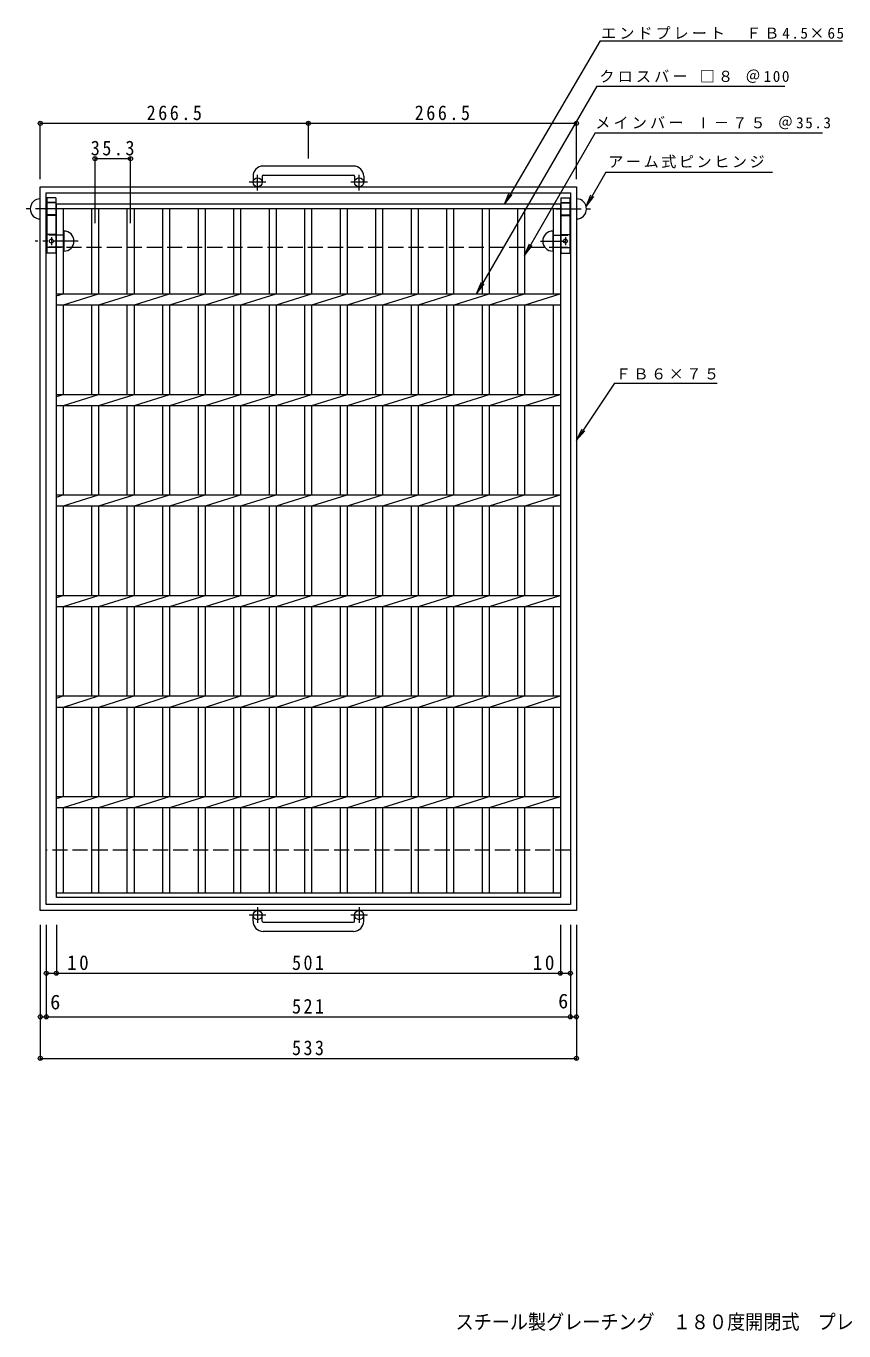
# Model space of a CAD drawing. Units: millimetres, scale not verified. Extents: x -853 to 866, y -688 to 636.
# Drawn here: x -853 to -40, y -662 to 636 of the extents above; entities that cross this region are included whole.
import ezdxf
from ezdxf.enums import TextEntityAlignment as Align

# ---------------------------------------------------------------- set-up
doc = ezdxf.new("R2010")
doc.units = ezdxf.units.MM
doc.header["$LTSCALE"] = 5
doc.header["$PDMODE"] = 32
doc.header["$PDSIZE"] = 4
doc.linetypes.add('CHAIN1', pattern=[8, 5, -1, 1, -1])
doc.linetypes.add('DASHED3', pattern=[4, 3, -1])
for name, color, linetype, lineweight in [('B-1', 2, 'Continuous', 9), ('B-2', 3, 'Continuous', 9), ('B-4', 7, 'Continuous', 9), ('B-5', 7, 'Continuous', 9), ('B-8', 3, 'Continuous', 9)]:
    doc.layers.add(name, color=color, linetype=linetype, lineweight=lineweight)
doc.layers.add('F-5_F-5ﾚｲﾔ', color=2, linetype='Continuous')
doc.styles.add('ＭＳ ゴシック', font='')
doc.styles.get('ＭＳ ゴシック').set_extended_font_data('MS Gothic')

msp = doc.modelspace()

# ---------------------------------------------------------------- linework, layer by layer
at = {"layer": 'B-1'}
for p, q in [((-527.529, 497.127), (-617.529, 497.127)), ((-627.529, 487.127), (-627.529, 481.027)), ((-618.529, 487.127), (-618.529, 481.027)), ((-617.529, 488.127), (-527.529, 488.127)), ((-526.529, 487.127), (-526.529, 481.027)), ((-517.529, 487.127), (-517.529, 481.027)), ((-839.029, 476.527), (-306.029, 476.527)), ((-839.029, -243.473), (-839.029, 476.527)), ((-833.029, 470.527), (-312.029, 470.527)), ((-312.029, 470.527), (-312.029, -237.473)), ((-306.029, 476.527), (-306.029, -243.473)), ((-306.029, -243.473), (-839.029, -243.473)), ((-627.529, -254.073), (-627.529, -247.973)), ((-618.529, -254.073), (-618.529, -247.973)), ((-617.529, -255.073), (-527.529, -255.073)), ((-526.529, -254.073), (-526.529, -247.973)), ((-517.529, -254.073), (-517.529, -247.973)), ((-527.529, -264.073), (-617.529, -264.073))]:
    msp.add_line(p, q, dxfattribs=at)
at = {"layer": 'B-1', "linetype": 'CHAIN1'}
for p, q in [((-614.866, 481.027), (-631.273, 481.027)), ((-623.029, 472.919), (-623.029, 488.517)), ((-513.866, 481.027), (-530.273, 481.027)), ((-522.029, 472.919), (-522.029, 488.517)), ((-623.029, -239.866), (-623.029, -255.463)), ((-522.029, -239.866), (-522.029, -255.463)), ((-614.866, -247.973), (-631.273, -247.973)), ((-513.866, -247.973), (-530.273, -247.973))]:
    msp.add_line(p, q, dxfattribs=at)
at = {"layer": 'B-1', "linetype": 'DASHED3'}
for p, q in [((-833.029, 416.527), (-312.029, 416.527)), ((-312.029, -183.473), (-833.029, -183.473))]:
    msp.add_line(p, q, dxfattribs=at)
at = {"layer": 'B-1'}
msp.add_lwpolyline([(-312.029, -237.473), (-833.029, -237.473), (-833.029, 470.527)], dxfattribs=at)
for centre in [(-623.029, 481.027), (-522.029, 481.027), (-623.029, -247.973), (-522.029, -247.973)]:
    msp.add_circle(centre, 4.5, dxfattribs=at)
for centre, radius, start, end in [((-617.529, 487.127), 10, 90, 180), ((-527.529, 487.127), 10, 0, 90), ((-617.529, 487.127), 1, 90, 180), ((-527.529, 487.127), 1, 0, 90), ((-617.529, -254.073), 10, 180, 270), ((-617.529, -254.073), 1, 180, 270), ((-527.529, -254.073), 10, 270, 0), ((-527.529, -254.073), 1, 270, 0)]:
    msp.add_arc(centre, radius, start, end, dxfattribs=at)
at = {"layer": 'B-2'}
for p, q in [((-823.029, 459.527), (-322.029, 459.527)), ((-823.029, -230.474), (-823.029, 459.527)), ((-823.029, 455.027), (-322.029, 455.027)), ((-816.028, 370.027), (-816.028, 455.027)), ((-788.128, 455.027), (-788.128, 370.027)), ((-781.128, 455.027), (-781.128, 370.027)), ((-752.828, 455.027), (-752.828, 370.027)), ((-745.828, 455.027), (-745.828, 370.027)), ((-717.528, 455.027), (-717.528, 370.027)), ((-710.528, 455.027), (-710.528, 370.027)), ((-682.228, 455.027), (-682.228, 370.027)), ((-675.228, 455.027), (-675.228, 370.027)), ((-646.928, 455.027), (-646.928, 370.027)), ((-639.928, 455.027), (-639.928, 370.027)), ((-611.628, 455.027), (-611.628, 370.027)), ((-604.628, 455.027), (-604.628, 370.027)), ((-576.328, 455.027), (-576.328, 370.027)), ((-569.328, 455.027), (-569.328, 370.027)), ((-541.028, 455.027), (-541.028, 370.027)), ((-534.028, 455.027), (-534.028, 370.027)), ((-505.727, 455.027), (-505.727, 370.027)), ((-498.727, 455.027), (-498.727, 370.027)), ((-470.427, 455.027), (-470.427, 370.027)), ((-463.427, 455.027), (-463.427, 370.027)), ((-435.127, 455.027), (-435.127, 370.027)), ((-428.127, 455.027), (-428.127, 370.027)), ((-399.827, 455.027), (-399.827, 370.027)), ((-392.827, 455.027), (-392.827, 370.027)), ((-364.527, 455.027), (-364.527, 370.027)), ((-357.527, 455.027), (-357.527, 370.027)), ((-329.03, 455.027), (-329.03, 370.027)), ((-322.029, 459.527), (-322.029, -230.474)), ((-823.029, 367.946), (-816.428, 370.027)), ((-823.029, 370.027), (-322.029, 370.027)), ((-816.028, 359.028), (-781.128, 370.027)), ((-780.728, 359.028), (-745.829, 370.027)), ((-745.428, 359.028), (-710.528, 370.027)), ((-710.128, 359.028), (-675.228, 370.027)), ((-674.828, 359.028), (-639.929, 370.027)), ((-639.528, 359.028), (-604.628, 370.027)), ((-604.228, 359.028), (-569.328, 370.027)), ((-568.928, 359.028), (-534.028, 370.027)), ((-533.628, 359.028), (-498.728, 370.027)), ((-498.328, 359.028), (-463.428, 370.027)), ((-463.027, 359.028), (-428.127, 370.027)), ((-427.727, 359.028), (-392.827, 370.027)), ((-392.427, 359.028), (-357.527, 370.027)), ((-357.127, 359.028), (-322.227, 370.027)), ((-823.029, 359.028), (-322.029, 359.028)), ((-816.028, 270.027), (-816.028, 359.028)), ((-788.128, 359.028), (-788.128, 270.027)), ((-781.128, 359.028), (-781.128, 270.027)), ((-752.828, 359.028), (-752.828, 270.027)), ((-745.828, 359.028), (-745.828, 270.027)), ((-717.528, 359.028), (-717.528, 270.027)), ((-710.528, 359.028), (-710.528, 270.027)), ((-682.228, 359.028), (-682.228, 270.027)), ((-675.228, 359.028), (-675.228, 270.027)), ((-646.928, 359.028), (-646.928, 270.027)), ((-639.928, 359.028), (-639.928, 270.027)), ((-611.628, 359.028), (-611.628, 270.027)), ((-604.628, 359.028), (-604.628, 270.027)), ((-576.328, 359.028), (-576.328, 270.027)), ((-569.328, 359.028), (-569.328, 270.027)), ((-541.028, 359.028), (-541.028, 270.027)), ((-534.028, 359.028), (-534.028, 270.027)), ((-505.727, 359.028), (-505.727, 270.027)), ((-498.727, 359.028), (-498.727, 270.027)), ((-470.427, 359.028), (-470.427, 270.027)), ((-463.427, 359.028), (-463.427, 270.027)), ((-435.127, 359.028), (-435.127, 270.027)), ((-428.127, 359.028), (-428.127, 270.027)), ((-399.827, 359.028), (-399.827, 270.027)), ((-392.827, 359.028), (-392.827, 270.027)), ((-364.527, 359.028), (-364.527, 270.027)), ((-357.527, 359.028), (-357.527, 270.027)), ((-329.03, 359.028), (-329.03, 270.027)), ((-823.029, 267.946), (-816.428, 270.027)), ((-823.029, 270.027), (-322.029, 270.027)), ((-816.028, 259.028), (-781.128, 270.027)), ((-780.728, 259.028), (-745.829, 270.027)), ((-745.428, 259.028), (-710.528, 270.027)), ((-710.128, 259.028), (-675.228, 270.027)), ((-674.828, 259.028), (-639.929, 270.027)), ((-639.528, 259.028), (-604.628, 270.027)), ((-604.228, 259.028), (-569.328, 270.027)), ((-568.928, 259.028), (-534.028, 270.027)), ((-533.628, 259.028), (-498.728, 270.027)), ((-498.328, 259.028), (-463.428, 270.027)), ((-463.027, 259.028), (-428.127, 270.027)), ((-427.727, 259.028), (-392.827, 270.027)), ((-392.427, 259.028), (-357.527, 270.027)), ((-357.127, 259.028), (-322.227, 270.027)), ((-823.029, 259.028), (-322.029, 259.028)), ((-816.028, 170.027), (-816.028, 259.028)), ((-788.128, 259.028), (-788.128, 170.027)), ((-781.128, 259.028), (-781.128, 170.027)), ((-752.828, 259.028), (-752.828, 170.027)), ((-745.828, 259.028), (-745.828, 170.027)), ((-717.528, 259.028), (-717.528, 170.027)), ((-710.528, 259.028), (-710.528, 170.027)), ((-682.228, 259.028), (-682.228, 170.027)), ((-675.228, 259.028), (-675.228, 170.027)), ((-646.928, 259.028), (-646.928, 170.027)), ((-639.928, 259.028), (-639.928, 170.027)), ((-611.628, 259.028), (-611.628, 170.027)), ((-604.628, 259.028), (-604.628, 170.027)), ((-576.328, 259.028), (-576.328, 170.027)), ((-569.328, 259.028), (-569.328, 170.027)), ((-541.028, 259.028), (-541.028, 170.027)), ((-534.028, 259.028), (-534.028, 170.027)), ((-505.727, 259.028), (-505.727, 170.027)), ((-498.727, 259.028), (-498.727, 170.027)), ((-470.427, 259.028), (-470.427, 170.027)), ((-463.427, 259.028), (-463.427, 170.027)), ((-435.127, 259.028), (-435.127, 170.027)), ((-428.127, 259.028), (-428.127, 170.027)), ((-399.827, 259.028), (-399.827, 170.027)), ((-392.827, 259.028), (-392.827, 170.027)), ((-364.527, 259.028), (-364.527, 170.027)), ((-357.527, 259.028), (-357.527, 170.027)), ((-329.03, 259.028), (-329.03, 170.027)), ((-823.029, 167.946), (-816.428, 170.027)), ((-823.029, 170.027), (-322.029, 170.027)), ((-816.028, 159.028), (-781.128, 170.027)), ((-780.728, 159.028), (-745.829, 170.027)), ((-745.428, 159.028), (-710.528, 170.027)), ((-710.128, 159.028), (-675.228, 170.027)), ((-674.828, 159.028), (-639.929, 170.027)), ((-639.528, 159.028), (-604.628, 170.027)), ((-604.228, 159.028), (-569.328, 170.027)), ((-568.928, 159.028), (-534.028, 170.027)), ((-533.628, 159.028), (-498.728, 170.027)), ((-498.328, 159.028), (-463.428, 170.027)), ((-463.027, 159.028), (-428.127, 170.027)), ((-427.727, 159.028), (-392.827, 170.027)), ((-392.427, 159.028), (-357.527, 170.027)), ((-357.127, 159.028), (-322.227, 170.027)), ((-823.029, 159.028), (-322.029, 159.028)), ((-816.028, 70.027), (-816.028, 159.028)), ((-788.128, 159.028), (-788.128, 70.027)), ((-781.128, 159.028), (-781.128, 70.027)), ((-752.828, 159.028), (-752.828, 70.027)), ((-745.828, 159.028), (-745.828, 70.027)), ((-717.528, 159.028), (-717.528, 70.027)), ((-710.528, 159.028), (-710.528, 70.027)), ((-682.228, 159.028), (-682.228, 70.027)), ((-675.228, 159.028), (-675.228, 70.027)), ((-646.928, 159.028), (-646.928, 70.027)), ((-639.928, 159.028), (-639.928, 70.027)), ((-611.628, 159.028), (-611.628, 70.027)), ((-604.628, 159.028), (-604.628, 70.027)), ((-576.328, 159.028), (-576.328, 70.027)), ((-569.328, 159.028), (-569.328, 70.027)), ((-541.028, 159.028), (-541.028, 70.027)), ((-534.028, 159.028), (-534.028, 70.027)), ((-505.727, 159.028), (-505.727, 70.027)), ((-498.727, 159.028), (-498.727, 70.027)), ((-470.427, 159.028), (-470.427, 70.027)), ((-463.427, 159.028), (-463.427, 70.027)), ((-435.127, 159.028), (-435.127, 70.027)), ((-428.127, 159.028), (-428.127, 70.027)), ((-399.827, 159.028), (-399.827, 70.027)), ((-392.827, 159.028), (-392.827, 70.027)), ((-364.527, 159.028), (-364.527, 70.027)), ((-357.527, 159.028), (-357.527, 70.027)), ((-329.03, 159.028), (-329.03, 70.027)), ((-823.029, 67.946), (-816.428, 70.027)), ((-823.029, 70.027), (-322.029, 70.027)), ((-816.028, 59.028), (-781.128, 70.027)), ((-780.728, 59.028), (-745.829, 70.027)), ((-745.428, 59.028), (-710.528, 70.027)), ((-710.128, 59.028), (-675.228, 70.027)), ((-674.828, 59.028), (-639.929, 70.027)), ((-639.528, 59.028), (-604.628, 70.027)), ((-604.228, 59.028), (-569.328, 70.027)), ((-568.928, 59.028), (-534.028, 70.027)), ((-533.628, 59.028), (-498.728, 70.027)), ((-498.328, 59.028), (-463.428, 70.027)), ((-463.027, 59.028), (-428.127, 70.027)), ((-427.727, 59.028), (-392.827, 70.027)), ((-392.427, 59.028), (-357.527, 70.027)), ((-357.127, 59.028), (-322.227, 70.027)), ((-823.029, 59.028), (-322.029, 59.028)), ((-816.028, -29.973), (-816.028, 59.028)), ((-788.128, 59.028), (-788.128, -29.973)), ((-781.128, 59.028), (-781.128, -29.973)), ((-752.828, 59.028), (-752.828, -29.973)), ((-745.828, 59.028), (-745.828, -29.973)), ((-717.528, 59.028), (-717.528, -29.973)), ((-710.528, 59.028), (-710.528, -29.973)), ((-682.228, 59.028), (-682.228, -29.973)), ((-675.228, 59.028), (-675.228, -29.973)), ((-646.928, 59.028), (-646.928, -29.973)), ((-639.928, 59.028), (-639.928, -29.973)), ((-611.628, 59.028), (-611.628, -29.973)), ((-604.628, 59.028), (-604.628, -29.973)), ((-576.328, 59.028), (-576.328, -29.973)), ((-569.328, 59.028), (-569.328, -29.973)), ((-541.028, 59.028), (-541.028, -29.973)), ((-534.028, 59.028), (-534.028, -29.973)), ((-505.727, 59.028), (-505.727, -29.973)), ((-498.727, 59.028), (-498.727, -29.973)), ((-470.427, 59.028), (-470.427, -29.973)), ((-463.427, 59.028), (-463.427, -29.973)), ((-435.127, 59.028), (-435.127, -29.973)), ((-428.127, 59.028), (-428.127, -29.973)), ((-399.827, 59.028), (-399.827, -29.973)), ((-392.827, 59.028), (-392.827, -29.973)), ((-364.527, 59.028), (-364.527, -29.973)), ((-357.527, 59.028), (-357.527, -29.973)), ((-329.03, 59.028), (-329.03, -29.973)), ((-823.029, -32.054), (-816.428, -29.973)), ((-823.029, -29.973), (-322.029, -29.973)), ((-816.028, -40.972), (-781.128, -29.973)), ((-780.728, -40.972), (-745.829, -29.973)), ((-745.428, -40.972), (-710.528, -29.973)), ((-710.128, -40.972), (-675.228, -29.973)), ((-674.828, -40.972), (-639.929, -29.973)), ((-639.528, -40.972), (-604.628, -29.973)), ((-604.228, -40.972), (-569.328, -29.973)), ((-568.928, -40.972), (-534.028, -29.973)), ((-533.628, -40.972), (-498.728, -29.973)), ((-498.328, -40.972), (-463.428, -29.973)), ((-463.027, -40.972), (-428.127, -29.973)), ((-427.727, -40.972), (-392.827, -29.973)), ((-392.427, -40.972), (-357.527, -29.973)), ((-357.127, -40.972), (-322.227, -29.973)), ((-823.029, -40.972), (-322.029, -40.972)), ((-816.028, -129.973), (-816.028, -40.972)), ((-788.128, -40.972), (-788.128, -129.973)), ((-781.128, -40.972), (-781.128, -129.973)), ((-752.828, -40.972), (-752.828, -129.973)), ((-745.828, -40.972), (-745.828, -129.973)), ((-717.528, -40.972), (-717.528, -129.973)), ((-710.528, -40.972), (-710.528, -129.973)), ((-682.228, -40.972), (-682.228, -129.973)), ((-675.228, -40.972), (-675.228, -129.973)), ((-646.928, -40.972), (-646.928, -129.973)), ((-639.928, -40.972), (-639.928, -129.973)), ((-611.628, -40.972), (-611.628, -129.973)), ((-604.628, -40.972), (-604.628, -129.973)), ((-576.328, -40.972), (-576.328, -129.973)), ((-569.328, -40.972), (-569.328, -129.973)), ((-541.028, -40.972), (-541.028, -129.973)), ((-534.028, -40.972), (-534.028, -129.973)), ((-505.727, -40.972), (-505.727, -129.973)), ((-498.727, -40.972), (-498.727, -129.973)), ((-470.427, -40.972), (-470.427, -129.973)), ((-463.427, -40.972), (-463.427, -129.973)), ((-435.127, -40.972), (-435.127, -129.973)), ((-428.127, -40.972), (-428.127, -129.973)), ((-399.827, -40.972), (-399.827, -129.973)), ((-392.827, -40.972), (-392.827, -129.973)), ((-364.527, -40.972), (-364.527, -129.973)), ((-357.527, -40.972), (-357.527, -129.973)), ((-329.03, -40.972), (-329.03, -129.973)), ((-823.029, -132.054), (-816.428, -129.973)), ((-823.029, -129.974), (-322.029, -129.974)), ((-823.029, -140.973), (-322.029, -140.973)), ((-816.028, -140.973), (-781.128, -129.973)), ((-816.028, -225.974), (-816.028, -140.973)), ((-788.128, -140.973), (-788.128, -225.974)), ((-781.128, -140.973), (-781.128, -225.974)), ((-780.728, -140.973), (-745.829, -129.973)), ((-752.828, -140.973), (-752.828, -225.974)), ((-745.828, -140.973), (-745.828, -225.974)), ((-745.428, -140.973), (-710.528, -129.973)), ((-717.528, -140.973), (-717.528, -225.974)), ((-710.528, -140.973), (-710.528, -225.974)), ((-710.128, -140.973), (-675.228, -129.973)), ((-682.228, -140.973), (-682.228, -225.974)), ((-675.228, -140.973), (-675.228, -225.974)), ((-674.828, -140.973), (-639.929, -129.973)), ((-646.928, -140.973), (-646.928, -225.974)), ((-639.928, -140.973), (-639.928, -225.974)), ((-639.528, -140.973), (-604.628, -129.973)), ((-611.628, -140.973), (-611.628, -225.974)), ((-604.628, -140.973), (-604.628, -225.974)), ((-604.228, -140.973), (-569.328, -129.973)), ((-576.328, -140.973), (-576.328, -225.974)), ((-569.328, -140.973), (-569.328, -225.974)), ((-568.928, -140.973), (-534.028, -129.973)), ((-541.028, -140.973), (-541.028, -225.974)), ((-534.028, -140.973), (-534.028, -225.974)), ((-533.628, -140.973), (-498.728, -129.973)), ((-505.727, -140.973), (-505.727, -225.974)), ((-498.727, -140.973), (-498.727, -225.974)), ((-498.328, -140.973), (-463.428, -129.973)), ((-470.427, -140.973), (-470.427, -225.974)), ((-463.427, -140.973), (-463.427, -225.974)), ((-463.027, -140.973), (-428.127, -129.973)), ((-435.127, -140.973), (-435.127, -225.974)), ((-428.127, -140.973), (-428.127, -225.974)), ((-427.727, -140.973), (-392.827, -129.973)), ((-399.827, -140.973), (-399.827, -225.974)), ((-392.827, -140.973), (-392.827, -225.974)), ((-392.427, -140.973), (-357.527, -129.973)), ((-364.527, -140.973), (-364.527, -225.974)), ((-357.527, -140.973), (-357.527, -225.974)), ((-357.127, -140.973), (-322.227, -129.973)), ((-329.03, -140.973), (-329.03, -225.974)), ((-322.029, -225.974), (-823.029, -225.974)), ((-322.029, -230.474), (-823.029, -230.474))]:
    msp.add_line(p, q, dxfattribs=at)
at = {"layer": 'B-4'}
for p, q in [((-839.029, 484.027), (-839.029, 541.181)), ((-839.029, 539.681), (-514.029, 539.681)), ((-572.529, 504.627), (-572.529, 541.181)), ((-514.029, 539.681), (-306.029, 539.681)), ((-306.029, 484.027), (-306.029, 541.181)), ((-784.628, 440.493), (-784.628, 506.083)), ((-784.628, 504.583), (-749.328, 504.583)), ((-749.328, 440.493), (-749.328, 506.083)), ((-839.029, -257.764), (-839.029, -391.936)), ((-833.029, -257.764), (-833.029, -350.621)), ((-823.029, -257.764), (-823.029, -307.255)), ((-322.029, -257.764), (-322.029, -307.255)), ((-312.029, -257.764), (-312.029, -350.621)), ((-306.029, -257.764), (-306.029, -391.936)), ((-833.029, -305.755), (-820.529, -305.755)), ((-820.529, -305.755), (-324.529, -305.755)), ((-324.529, -305.755), (-312.029, -305.755)), ((-839.029, -390.436), (-306.029, -390.436))]:
    msp.add_line(p, q, dxfattribs=at)
msp.add_lwpolyline([(-839.029, -349.121), (-833.029, -349.121), (-312.029, -349.121), (-306.029, -349.121)], dxfattribs=at)
for p in [(-839.029, 539.681), (-572.529, 539.681), (-306.029, 539.681), (-784.628, 504.583), (-749.328, 504.583), (-833.029, -305.755), (-823.029, -305.755), (-322.029, -305.755), (-312.029, -305.755), (-839.029, -349.121), (-833.029, -349.121), (-312.029, -349.121), (-306.029, -349.121), (-839.029, -390.436), (-306.029, -390.436)]:
    msp.add_point(p, dxfattribs=at)
at = {"layer": 'B-5'}
for p, q in [((-282.415, 621.625), (-41.641, 621.625)), ((-285.725, 576.591), (-98.899, 576.591)), ((-287.471, 530.366), (-61.475, 530.366)), ((-276.715, 490.989), (-111.134, 490.989)), ((-377.632, 459.114), (-369.959, 468.982)), ((-296.339, 456.999), (-288.73, 466.916)), ((-357.527, 408.246), (-349.945, 418.184)), ((-405.319, 370.027), (-397.697, 379.935)), ((-268.351, 281.135), (-166.134, 281.135)), ((-305.805, 224.516), (-297.54, 233.893))]:
    msp.add_line(p, q, dxfattribs=at)
for points in [[(-282.415, 621.625), (-377.632, 459.114), (-372.775, 470.632)], [(-285.725, 576.591), (-405.319, 370.027), (-400.521, 381.57)], [(-287.471, 530.366), (-357.527, 408.246), (-352.775, 419.807)], [(-276.715, 490.989), (-296.339, 456.999), (-291.556, 468.547)], [(-268.351, 281.135), (-305.805, 224.516), (-300.248, 235.713)]]:
    msp.add_lwpolyline(points, dxfattribs=at)
at = {"layer": 'B-8', "linetype": 'CHAIN1'}
for p, q in [((-818.869, 454.527), (-853.122, 454.527)), ((-326.189, 454.527), (-291.936, 454.527)), ((-801.46, 422.527), (-844.269, 422.527)), ((-828.029, 426.536), (-828.029, 418.355)), ((-341.597, 422.527), (-312.029, 422.527)), ((-317.029, 426.536), (-317.029, 418.355))]:
    msp.add_line(p, q, dxfattribs=at)
at = {"layer": 'B-8'}
for p, q in [((-832.529, 460.527), (-833.029, 460.527)), ((-823.529, 465.527), (-823.529, 410.527)), ((-321.529, 465.527), (-321.529, 410.527)), ((-312.529, 460.527), (-312.029, 460.527)), ((-832.529, 448.527), (-833.029, 448.527)), ((-312.529, 448.527), (-312.029, 448.527)), ((-815.529, 432.527), (-815.529, 412.527)), ((-329.529, 432.527), (-329.529, 412.527)), ((-823.529, 410.527), (-832.529, 410.527)), ((-321.529, 410.527), (-312.529, 410.527))]:
    msp.add_line(p, q, dxfattribs=at)
at = {"layer": 'B-8', "linetype": 'DASHED3'}
for p, q in [((-823.529, 461.027), (-832.529, 461.027)), ((-823.529, 460.527), (-832.529, 460.527)), ((-321.529, 461.027), (-312.529, 461.027)), ((-321.529, 460.527), (-312.529, 460.527)), ((-823.529, 448.527), (-832.529, 448.527)), ((-823.529, 448.027), (-832.529, 448.027)), ((-321.529, 448.527), (-312.529, 448.527)), ((-321.529, 448.027), (-312.529, 448.027)), ((-823.529, 429.027), (-832.529, 429.027)), ((-815.529, 428.527), (-832.529, 428.527)), ((-329.529, 428.527), (-312.529, 428.527)), ((-321.529, 429.027), (-312.529, 429.027)), ((-815.529, 416.527), (-832.529, 416.527)), ((-823.529, 416.027), (-832.529, 416.027)), ((-329.529, 416.527), (-312.529, 416.527)), ((-321.529, 416.027), (-312.529, 416.027))]:
    msp.add_line(p, q, dxfattribs=at)
at = {"layer": 'B-8'}
for points in [[(-823.529, 465.527), (-832.529, 465.527), (-832.529, 410.527)], [(-321.529, 465.527), (-312.529, 465.527), (-312.529, 410.527)]]:
    msp.add_lwpolyline(points, dxfattribs=at)
for centre in [(-828.029, 422.527), (-317.029, 422.527)]:
    msp.add_circle(centre, 2, dxfattribs=at)
for centre, start, end in [((-839.029, 454.527), 90, 270), ((-306.029, 454.527), 270, 90), ((-815.529, 422.527), 270, 90), ((-329.529, 422.527), 90, 270)]:
    msp.add_arc(centre, 10, start, end, dxfattribs=at)

# ---------------------------------------------------------------- texts
at = {"layer": 'B-4', "color": 2, "style": 'ＭＳ ゴシック'}
for p in [(-829.144, -346.094), (-324.133, -345.115)]:
    msp.add_text('6', height=14.66, dxfattribs=at).set_placement(p, align=Align.BOTTOM_LEFT)
at = {"layer": 'B-4', "color": 2, "char_height": 14.66, "attachment_point": 7, "style": 'ＭＳ ゴシック'}
for s, insert in [('\\T1.28;\\W0.9;266.5', (-733.279, 542.681)), ('\\T1.28;\\W0.9;266.5', (-466.779, 542.681)), ('\\T1.28;\\W0.9;35.3', (-788.853, 507.583)), ('\\T1.27;\\W0.95;10', (-812.443, -302.755)), ('\\T1.27;\\W0.9;501', (-588.779, -302.755)), ('\\T1.27;\\W0.95;10', (-349.429, -302.755)), ('\\T1.27;\\W0.9;521', (-588.779, -346.121)), ('\\T1.27;\\W0.9;533', (-588.779, -387.436))]:
    msp.add_mtext(s, dxfattribs=dict(at, insert=insert))
at = {"layer": 'B-5', "char_height": 11, "attachment_point": 7, "style": 'ＭＳ ゴシック'}
for s, insert in [('\\T1.2;エンドプレート\u3000ＦＢ4.5×65', (-281.379, 623.283)), ('\\T1.21;クロスバー\\~□８\\~＠100', (-283.226, 579.874)), ('\\T1.21;メインバー\\~Ⅰ－７５\\~＠35.3', (-287.284, 533.721)), ('\\T1.17;アーム式ピンヒンジ', (-274.358, 494.81)), ('\\T1.17;ＦＢ６×７５', (-266.937, 284.768))]:
    msp.add_mtext(s, dxfattribs=dict(at, insert=insert))
at = {"layer": 'F-5_F-5ﾚｲﾔ', "style": 'ＭＳ ゴシック', "width": 0.9}
msp.add_text('スチール製グレーチング\u3000１８０度開閉式\u3000プレーンタイプ', height=14.66, dxfattribs=at).set_placement((-426.188, -664.293), align=Align.BOTTOM_LEFT)

doc.saveas('drawing.dxf')
